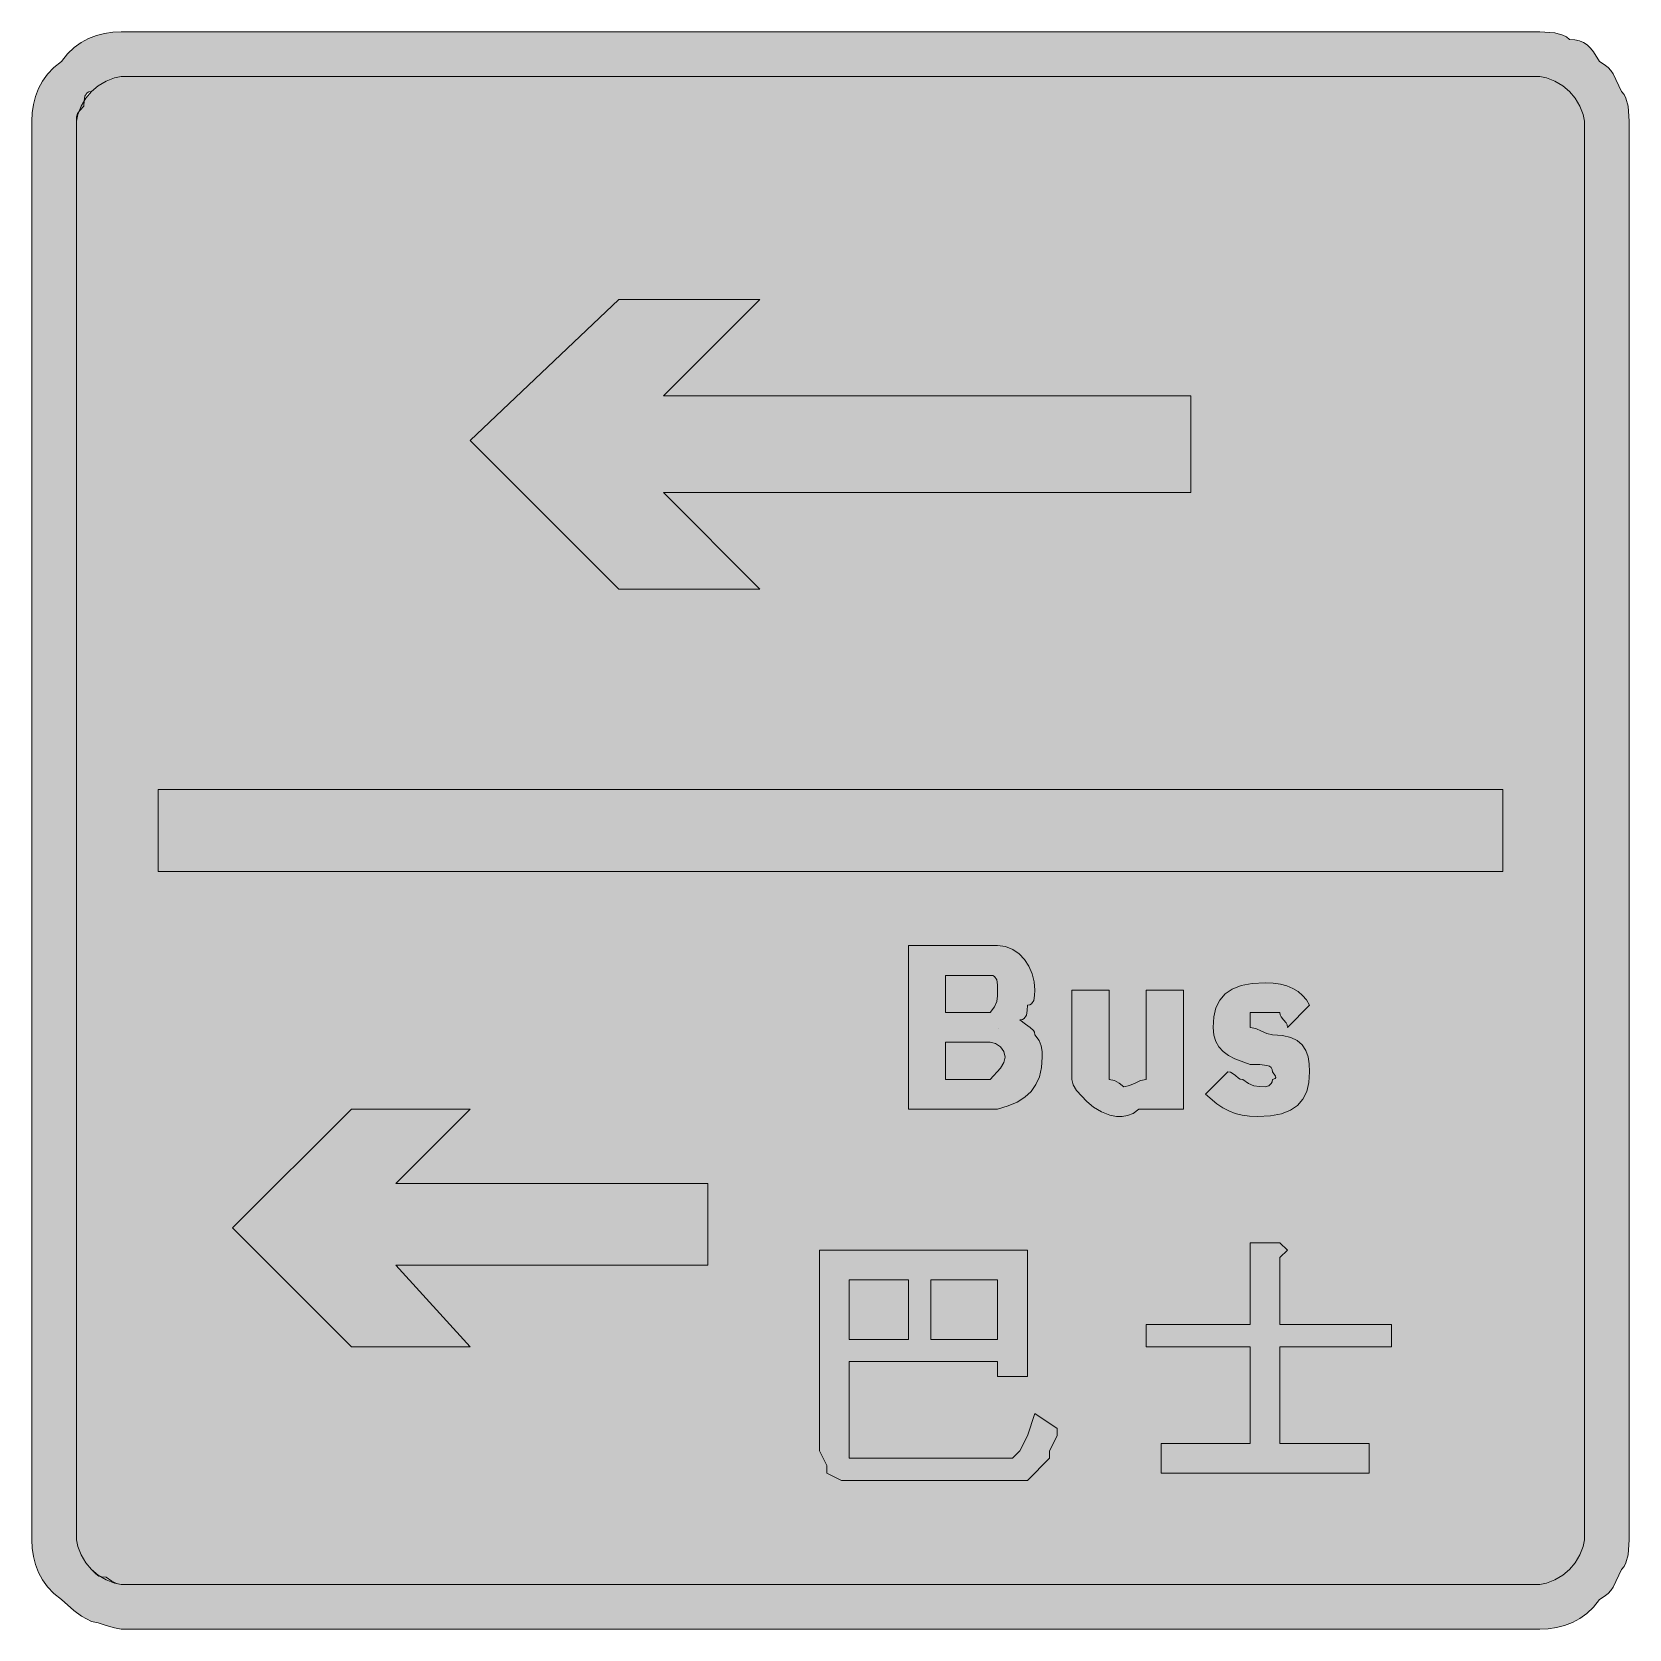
# Model space of a CAD drawing. Header units: metres. Extents: x 154 to 412, y 6 to 264.
import ezdxf

# ---------------------------------------------------------------- set-up
doc = ezdxf.new("R2010")
doc.units = ezdxf.units.M
for name, color, linetype, true_color in [('FILL_BLACK_000000', 7, 'Continuous', 0x000000), ('FILL_WHITE_FFFFFF', 7, 'Continuous', 0xffffff), ('STROKE_BLACK_000000', 7, 'Continuous', 0x000000)]:
    doc.layers.add(name, color=color, linetype=linetype, true_color=true_color)

msp = doc.modelspace()

# ---------------------------------------------------------------- hatches: boundary and pattern name
at = {"layer": 'FILL_BLACK_000000', "true_color": 0x000000}
h = msp.add_hatch(color=7, dxfattribs=at)
h.dxf.hatch_style = 1
h.paths.add_polyline_path([(411.9, 16.69), (411.61, 16.1), (411.21, 15.6), (409.86, 12.75), (409.49, 12.21), (409.02, 11.72), (408.4, 11.25), (407.61, 10.8), (406.66, 9.56), (405.6, 8.53), (404.47, 7.7), (403.26, 7.05), (402, 6.57), (400.69, 6.24), (399.36, 6.06), (398.01, 6), (168.81, 6), (167.72, 6.19), (166.41, 6.6), (165.1, 7.01), (164.01, 7.2), (162.42, 8.1), (161.16, 9), (159.21, 10.8), (157.97, 11.75), (156.94, 12.81), (156.11, 13.94), (155.46, 15.15), (154.98, 16.41), (154.65, 17.72), (154.47, 19.05), (154.41, 20.4), (154.41, 249.6), (154.47, 250.95), (154.65, 252.28), (154.98, 253.59), (155.46, 254.85), (156.11, 256.06), (156.94, 257.19), (157.97, 258.25), (159.21, 259.2), (160.16, 260.44), (161.22, 261.47), (162.35, 262.3), (163.56, 262.95), (164.82, 263.43), (166.13, 263.76), (167.46, 263.94), (168.81, 264), (398.01, 264), (400.41, 263.85), (401.72, 263.49), (402.31, 263.2), (402.81, 262.8), (403.66, 262.74), (404.4, 262.57), (405.07, 262.29), (405.66, 261.9), (406.2, 261.39), (406.69, 260.77), (407.61, 259.2), (408.4, 258.75), (409.02, 258.28), (409.49, 257.79), (409.86, 257.25), (411.21, 254.4), (411.61, 253.9), (411.9, 253.31), (412.26, 252), (412.41, 249.6), (412.41, 20.4), (412.26, 18), (411.9, 16.69)])
h.paths.add_polyline_path([(405, 250.69), (404.46, 252), (403.69, 253.31), (402.81, 254.4), (401.72, 255.28), (400.41, 256.05), (399.1, 256.59), (398.01, 256.8), (168.81, 256.8), (167.72, 256.59), (166.41, 256.05), (165.1, 255.28), (164.01, 254.4), (163.61, 254.35), (163.32, 254.19), (162.96, 253.65), (162.83, 252.88), (162.81, 252), (162.12, 251.29), (161.76, 250.8), (161.63, 250.31), (161.61, 249.6), (161.61, 20.4), (161.82, 19.31), (162.36, 18), (163.13, 16.69), (164.01, 15.6), (164.72, 14.91), (165.21, 14.55), (165.7, 14.42), (166.41, 14.4), (167.29, 13.71), (168.06, 13.35), (168.81, 13.2), (398.01, 13.2), (399.1, 13.41), (400.41, 13.95), (401.72, 14.72), (402.81, 15.6), (403.69, 16.69), (404.46, 18), (405, 19.31), (405.21, 20.4), (405.21, 249.6), (405, 250.69)], flags=16)
h = msp.add_hatch(color=7, dxfattribs=at)
h.dxf.hatch_style = 1
h.paths.add_polyline_path([(225.21, 198), (249.21, 220.8), (272.01, 220.8), (256.41, 205.2), (341.61, 205.2), (341.61, 189.6), (256.41, 189.6), (272.01, 174), (249.21, 174), (225.21, 198)])
h = msp.add_hatch(color=7, dxfattribs=at)
h.dxf.hatch_style = 1
h.paths.add_polyline_path([(392.01, 141.6), (392.01, 128.4), (174.81, 128.4), (174.81, 141.6), (392.01, 141.6)])
h = msp.add_hatch(color=7, dxfattribs=at)
h.dxf.hatch_style = 1
h.paths.add_polyline_path([(306.81, 116.4), (309.21, 116.4), (310.41, 116.4), (311.7, 116.24), (312.87, 115.78), (313.89, 115.07), (314.76, 114.15), (315.46, 113.06), (315.98, 111.84), (316.3, 110.54), (316.41, 109.2), (316.39, 108.32), (316.26, 107.55), (315.9, 107.01), (315.61, 106.85), (315.21, 106.8), (315.19, 105.92), (315.06, 105.15), (314.7, 104.61), (314.41, 104.45), (314.01, 104.4), (314.89, 103.69), (315.66, 103.2), (316.2, 102.71), (316.36, 102.4), (316.41, 102), (317.1, 101.1), (317.46, 100.2), (317.59, 99.3), (317.61, 98.4), (317.5, 96.71), (317.16, 95.23), (316.6, 93.95), (315.81, 92.85), (314.8, 91.92), (313.56, 91.14), (312.1, 90.51), (310.41, 90), (309.21, 90), (308.01, 90), (296.01, 90), (296.01, 116.4), (305.61, 116.4), (306.81, 116.4)])
h.paths.add_polyline_path([(310.86, 96.6), (311.4, 97.5), (311.61, 98.4), (311.4, 99.28), (310.86, 100.05), (310.09, 100.59), (309.21, 100.8), (308.01, 100.8), (306.81, 100.8), (302.01, 100.8), (302.01, 94.8), (308.01, 94.8), (309.21, 94.8), (310.86, 96.6)], flags=16)
h.paths.add_polyline_path([(310.26, 107.4), (310.39, 108.3), (310.41, 109.2), (310.39, 110.08), (310.26, 110.85), (309.9, 111.39), (309.61, 111.55), (309.21, 111.6), (308.01, 111.6), (302.01, 111.6), (302.01, 105.6), (308.01, 105.6), (309.21, 105.6), (309.9, 106.5), (310.26, 107.4)], flags=16)
h = msp.add_hatch(color=7, dxfattribs=at)
h.dxf.hatch_style = 1
h.paths.add_polyline_path([(340.41, 109.2), (340.41, 90), (334.41, 90), (333.21, 90), (332.31, 89.31), (331.41, 88.95), (330.51, 88.82), (329.61, 88.8), (328.52, 89.01), (327.21, 89.55), (325.9, 90.32), (324.81, 91.2), (323.16, 93), (322.62, 93.9), (322.41, 94.8), (322.41, 109.2), (328.41, 109.2), (328.41, 97.2), (328.41, 96), (328.41, 94.8), (329.29, 94.61), (330.06, 94.2), (330.81, 93.6), (331.71, 93.79), (332.61, 94.2), (333.51, 94.61), (334.41, 94.8), (334.41, 96), (334.41, 98.4), (334.41, 109.2), (340.41, 109.2)])
h = msp.add_hatch(color=7, dxfattribs=at)
h.dxf.hatch_style = 1
h.paths.add_polyline_path([(360.7, 94.31), (360.34, 92.85), (359.73, 91.61), (358.86, 90.6), (357.7, 89.81), (356.25, 89.25), (354.49, 88.91), (352.41, 88.8), (351.11, 88.86), (349.92, 89.02), (348.8, 89.31), (347.76, 89.7), (346.77, 90.21), (345.83, 90.82), (344.01, 92.4), (347.61, 96), (348.01, 95.95), (348.32, 95.81), (348.81, 95.4), (349.3, 94.99), (349.61, 94.85), (350.01, 94.8), (350.91, 94.11), (351.81, 93.75), (352.71, 93.62), (353.61, 93.6), (354.21, 93.75), (354.62, 94.11), (354.76, 94.4), (354.81, 94.8), (355.26, 94.95), (355.34, 95.09), (355.32, 95.31), (354.81, 96), (354.75, 96.4), (354.58, 96.69), (354.3, 96.91), (353.91, 97.05), (352.78, 97.18), (351.21, 97.2), (348.75, 98.14), (347.73, 98.68), (346.86, 99.3), (346.16, 100.04), (345.64, 100.91), (345.32, 101.96), (345.21, 103.2), (345.32, 104.89), (345.68, 106.35), (346.29, 107.59), (347.16, 108.6), (348.32, 109.39), (349.77, 109.95), (351.53, 110.29), (353.61, 110.4), (354.9, 110.34), (356.08, 110.17), (357.15, 109.89), (358.11, 109.5), (358.95, 108.99), (359.68, 108.37), (360.3, 107.64), (360.81, 106.8), (357.21, 103.2), (357.16, 103.6), (357.02, 103.91), (356.61, 104.4), (356.2, 104.89), (356.06, 105.2), (356.01, 105.6), (353.61, 105.6), (351.21, 105.6), (351.21, 104.4), (351.21, 103.2), (352.11, 103.01), (353.01, 102.6), (353.91, 102.19), (354.81, 102), (356.45, 101.89), (357.77, 101.57), (358.82, 101.05), (359.61, 100.35), (360.18, 99.48), (360.55, 98.46), (360.75, 97.29), (360.81, 96), (360.7, 94.31)])
h = msp.add_hatch(color=7, dxfattribs=at)
h.dxf.hatch_style = 1
h.paths.add_polyline_path([(263.61, 64.8), (213.21, 64.8), (225.21, 51.6), (206.01, 51.6), (186.81, 70.8), (206.01, 90), (225.21, 90), (213.21, 78), (263.61, 78), (263.61, 64.8)])
h = msp.add_hatch(color=7, dxfattribs=at)
h.dxf.hatch_style = 1
h.paths.add_polyline_path([(310.41, 46.8), (310.41, 49.2), (286.41, 49.2), (286.41, 36), (286.41, 34.8), (286.41, 33.6), (287.61, 33.6), (288.81, 33.6), (310.41, 33.6), (312.81, 33.6), (314.01, 34.8), (315.21, 37.2), (316.41, 40.8), (320.01, 38.4), (320.01, 37.2), (318.81, 34.8), (318.81, 33.6), (317.61, 32.4), (316.41, 31.2), (315.21, 30), (312.81, 30), (311.61, 30), (286.41, 30), (285.21, 30), (282.81, 31.2), (282.81, 32.4), (281.61, 34.8), (281.61, 67.2), (315.21, 67.2), (315.21, 46.8), (310.41, 46.8)])
h.paths.add_polyline_path([(286.41, 62.4), (286.41, 52.8), (296.01, 52.8), (296.01, 62.4), (286.41, 62.4)], flags=16)
h.paths.add_polyline_path([(310.41, 62.4), (299.61, 62.4), (299.61, 52.8), (310.41, 52.8), (310.41, 62.4)], flags=16)
h = msp.add_hatch(color=7, dxfattribs=at)
h.dxf.hatch_style = 1
h.paths.add_polyline_path([(356.01, 68.4), (357.21, 67.2), (356.01, 66), (356.01, 55.2), (374.01, 55.2), (374.01, 51.6), (356.01, 51.6), (356.01, 36), (370.41, 36), (370.41, 31.2), (336.81, 31.2), (336.81, 36), (351.21, 36), (351.21, 51.6), (334.41, 51.6), (334.41, 55.2), (351.21, 55.2), (351.21, 68.4), (354.81, 68.4), (356.01, 68.4)])
at = {"layer": 'FILL_WHITE_FFFFFF', "true_color": 0xffffff}
h = msp.add_hatch(color=7, dxfattribs=at)
h.dxf.hatch_style = 1
h.paths.add_polyline_path([(399.1, 256.59), (400.41, 256.05), (401.72, 255.28), (402.81, 254.4), (403.69, 253.31), (404.46, 252), (405, 250.69), (405.21, 249.6), (405.21, 20.4), (405, 19.31), (404.46, 18), (403.69, 16.69), (402.81, 15.6), (401.72, 14.72), (400.41, 13.95), (399.1, 13.41), (398.01, 13.2), (168.81, 13.2), (167.72, 13.41), (166.41, 13.95), (165.1, 14.72), (164.01, 15.6), (163.13, 16.69), (162.36, 18), (161.82, 19.31), (161.61, 20.4), (161.61, 249.6), (161.82, 250.69), (162.36, 252), (163.13, 253.31), (164.01, 254.4), (165.1, 255.28), (166.41, 256.05), (167.72, 256.59), (168.81, 256.8), (398.01, 256.8), (399.1, 256.59)])

# ---------------------------------------------------------------- linework, layer by layer
at = {"layer": 'FILL_BLACK_000000', "lineweight": 0, "true_color": 0x000000}
for points in [[(411.9, 16.69), (411.61, 16.1), (411.21, 15.6), (409.86, 12.75), (409.49, 12.21), (409.02, 11.72), (408.4, 11.25), (407.61, 10.8), (406.66, 9.56), (405.6, 8.53), (404.47, 7.7), (403.26, 7.05), (402, 6.57), (400.69, 6.24), (399.36, 6.06), (398.01, 6), (168.81, 6), (167.72, 6.19), (166.41, 6.6), (165.1, 7.01), (164.01, 7.2), (162.42, 8.1), (161.16, 9), (159.21, 10.8), (157.97, 11.75), (156.94, 12.81), (156.11, 13.94), (155.46, 15.15), (154.98, 16.41), (154.65, 17.72), (154.47, 19.05), (154.41, 20.4), (154.41, 249.6), (154.47, 250.95), (154.65, 252.28), (154.98, 253.59), (155.46, 254.85), (156.11, 256.06), (156.94, 257.19), (157.97, 258.25), (159.21, 259.2), (160.16, 260.44), (161.22, 261.47), (162.35, 262.3), (163.56, 262.95), (164.82, 263.43), (166.13, 263.76), (167.46, 263.94), (168.81, 264), (398.01, 264), (400.41, 263.85), (401.72, 263.49), (402.31, 263.2), (402.81, 262.8), (403.66, 262.74), (404.4, 262.57), (405.07, 262.29), (405.66, 261.9), (406.2, 261.39), (406.69, 260.77), (407.61, 259.2), (408.4, 258.75), (409.02, 258.28), (409.49, 257.79), (409.86, 257.25), (411.21, 254.4), (411.61, 253.9), (411.9, 253.31), (412.26, 252), (412.41, 249.6), (412.41, 20.4), (412.26, 18)], [(405, 250.69), (404.46, 252), (403.69, 253.31), (402.81, 254.4), (401.72, 255.28), (400.41, 256.05), (399.1, 256.59), (398.01, 256.8), (168.81, 256.8), (167.72, 256.59), (166.41, 256.05), (165.1, 255.28), (164.01, 254.4), (163.61, 254.35), (163.32, 254.19), (162.96, 253.65), (162.83, 252.88), (162.81, 252), (162.12, 251.29), (161.76, 250.8), (161.63, 250.31), (161.61, 249.6), (161.61, 20.4), (161.82, 19.31), (162.36, 18), (163.13, 16.69), (164.01, 15.6), (164.72, 14.91), (165.21, 14.55), (165.7, 14.42), (166.41, 14.4), (167.29, 13.71), (168.06, 13.35), (168.81, 13.2), (398.01, 13.2), (399.1, 13.41), (400.41, 13.95), (401.72, 14.72), (402.81, 15.6), (403.69, 16.69), (404.46, 18), (405, 19.31), (405.21, 20.4), (405.21, 249.6)], [(225.21, 198), (249.21, 220.8), (272.01, 220.8), (256.41, 205.2), (341.61, 205.2), (341.61, 189.6), (256.41, 189.6), (272.01, 174), (249.21, 174)], [(392.01, 141.6), (392.01, 128.4), (174.81, 128.4), (174.81, 141.6)], [(306.81, 116.4), (309.21, 116.4), (310.41, 116.4), (311.7, 116.24), (312.87, 115.78), (313.89, 115.07), (314.76, 114.15), (315.46, 113.06), (315.98, 111.84), (316.3, 110.54), (316.41, 109.2), (316.39, 108.32), (316.26, 107.55), (315.9, 107.01), (315.61, 106.85), (315.21, 106.8), (315.19, 105.92), (315.06, 105.15), (314.7, 104.61), (314.41, 104.45), (314.01, 104.4), (314.89, 103.69), (315.66, 103.2), (316.2, 102.71), (316.36, 102.4), (316.41, 102), (317.1, 101.1), (317.46, 100.2), (317.59, 99.3), (317.61, 98.4), (317.5, 96.71), (317.16, 95.23), (316.6, 93.95), (315.81, 92.85), (314.8, 91.92), (313.56, 91.14), (312.1, 90.51), (310.41, 90), (309.21, 90), (308.01, 90), (296.01, 90), (296.01, 116.4), (305.61, 116.4)], [(310.26, 107.4), (310.39, 108.3), (310.41, 109.2), (310.39, 110.08), (310.26, 110.85), (309.9, 111.39), (309.61, 111.55), (309.21, 111.6), (308.01, 111.6), (302.01, 111.6), (302.01, 105.6), (308.01, 105.6), (309.21, 105.6), (309.9, 106.5)], [(340.41, 109.2), (340.41, 90), (334.41, 90), (333.21, 90), (332.31, 89.31), (331.41, 88.95), (330.51, 88.82), (329.61, 88.8), (328.52, 89.01), (327.21, 89.55), (325.9, 90.32), (324.81, 91.2), (323.16, 93), (322.62, 93.9), (322.41, 94.8), (322.41, 109.2), (328.41, 109.2), (328.41, 97.2), (328.41, 96), (328.41, 94.8), (329.29, 94.61), (330.06, 94.2), (330.81, 93.6), (331.71, 93.79), (332.61, 94.2), (333.51, 94.61), (334.41, 94.8), (334.41, 96), (334.41, 98.4), (334.41, 109.2)], [(360.7, 94.31), (360.34, 92.85), (359.73, 91.61), (358.86, 90.6), (357.7, 89.81), (356.25, 89.25), (354.49, 88.91), (352.41, 88.8), (351.11, 88.86), (349.92, 89.02), (348.8, 89.31), (347.76, 89.7), (346.77, 90.21), (345.83, 90.82), (344.01, 92.4), (347.61, 96), (348.01, 95.95), (348.32, 95.81), (348.81, 95.4), (349.3, 94.99), (349.61, 94.85), (350.01, 94.8), (350.91, 94.11), (351.81, 93.75), (352.71, 93.62), (353.61, 93.6), (354.21, 93.75), (354.62, 94.11), (354.76, 94.4), (354.81, 94.8), (355.26, 94.95), (355.34, 95.09), (355.32, 95.31), (354.81, 96), (354.75, 96.4), (354.58, 96.69), (354.3, 96.91), (353.91, 97.05), (352.78, 97.18), (351.21, 97.2), (348.75, 98.14), (347.73, 98.68), (346.86, 99.3), (346.16, 100.04), (345.64, 100.91), (345.32, 101.96), (345.21, 103.2), (345.32, 104.89), (345.68, 106.35), (346.29, 107.59), (347.16, 108.6), (348.32, 109.39), (349.77, 109.95), (351.53, 110.29), (353.61, 110.4), (354.9, 110.34), (356.08, 110.17), (357.15, 109.89), (358.11, 109.5), (358.95, 108.99), (359.68, 108.37), (360.3, 107.64), (360.81, 106.8), (357.21, 103.2), (357.16, 103.6), (357.02, 103.91), (356.61, 104.4), (356.2, 104.89), (356.06, 105.2), (356.01, 105.6), (353.61, 105.6), (351.21, 105.6), (351.21, 104.4), (351.21, 103.2), (352.11, 103.01), (353.01, 102.6), (353.91, 102.19), (354.81, 102), (356.45, 101.89), (357.77, 101.57), (358.82, 101.05), (359.61, 100.35), (360.18, 99.48), (360.55, 98.46), (360.75, 97.29), (360.81, 96)], [(310.86, 96.6), (311.4, 97.5), (311.61, 98.4), (311.4, 99.28), (310.86, 100.05), (310.09, 100.59), (309.21, 100.8), (308.01, 100.8), (306.81, 100.8), (302.01, 100.8), (302.01, 94.8), (308.01, 94.8), (309.21, 94.8)], [(263.61, 64.8), (213.21, 64.8), (225.21, 51.6), (206.01, 51.6), (186.81, 70.8), (206.01, 90), (225.21, 90), (213.21, 78), (263.61, 78)], [(310.41, 46.8), (310.41, 49.2), (286.41, 49.2), (286.41, 36), (286.41, 34.8), (286.41, 33.6), (287.61, 33.6), (288.81, 33.6), (310.41, 33.6), (312.81, 33.6), (314.01, 34.8), (315.21, 37.2), (316.41, 40.8), (320.01, 38.4), (320.01, 37.2), (318.81, 34.8), (318.81, 33.6), (317.61, 32.4), (316.41, 31.2), (315.21, 30), (312.81, 30), (311.61, 30), (286.41, 30), (285.21, 30), (282.81, 31.2), (282.81, 32.4), (281.61, 34.8), (281.61, 67.2), (315.21, 67.2), (315.21, 46.8)], [(356.01, 68.4), (357.21, 67.2), (356.01, 66), (356.01, 55.2), (374.01, 55.2), (374.01, 51.6), (356.01, 51.6), (356.01, 36), (370.41, 36), (370.41, 31.2), (336.81, 31.2), (336.81, 36), (351.21, 36), (351.21, 51.6), (334.41, 51.6), (334.41, 55.2), (351.21, 55.2), (351.21, 68.4), (354.81, 68.4)], [(286.41, 62.4), (286.41, 52.8), (296.01, 52.8), (296.01, 62.4)], [(310.41, 62.4), (299.61, 62.4), (299.61, 52.8), (310.41, 52.8)]]:
    msp.add_lwpolyline(points, close=True, dxfattribs=at)
at = {"layer": 'FILL_WHITE_FFFFFF', "lineweight": 0, "true_color": 0xffffff}
msp.add_lwpolyline([(399.1, 256.59), (400.41, 256.05), (401.72, 255.28), (402.81, 254.4), (403.69, 253.31), (404.46, 252), (405, 250.69), (405.21, 249.6), (405.21, 20.4), (405, 19.31), (404.46, 18), (403.69, 16.69), (402.81, 15.6), (401.72, 14.72), (400.41, 13.95), (399.1, 13.41), (398.01, 13.2), (168.81, 13.2), (167.72, 13.41), (166.41, 13.95), (165.1, 14.72), (164.01, 15.6), (163.13, 16.69), (162.36, 18), (161.82, 19.31), (161.61, 20.4), (161.61, 249.6), (161.82, 250.69), (162.36, 252), (163.13, 253.31), (164.01, 254.4), (165.1, 255.28), (166.41, 256.05), (167.72, 256.59), (168.81, 256.8), (398.01, 256.8)], close=True, dxfattribs=at)
at = {"layer": 'STROKE_BLACK_000000', "lineweight": 0, "true_color": 0x000000}
msp.add_lwpolyline([(310.61, 103.04), (310.61, 103.04)], dxfattribs=at)

doc.saveas('drawing.dxf')
